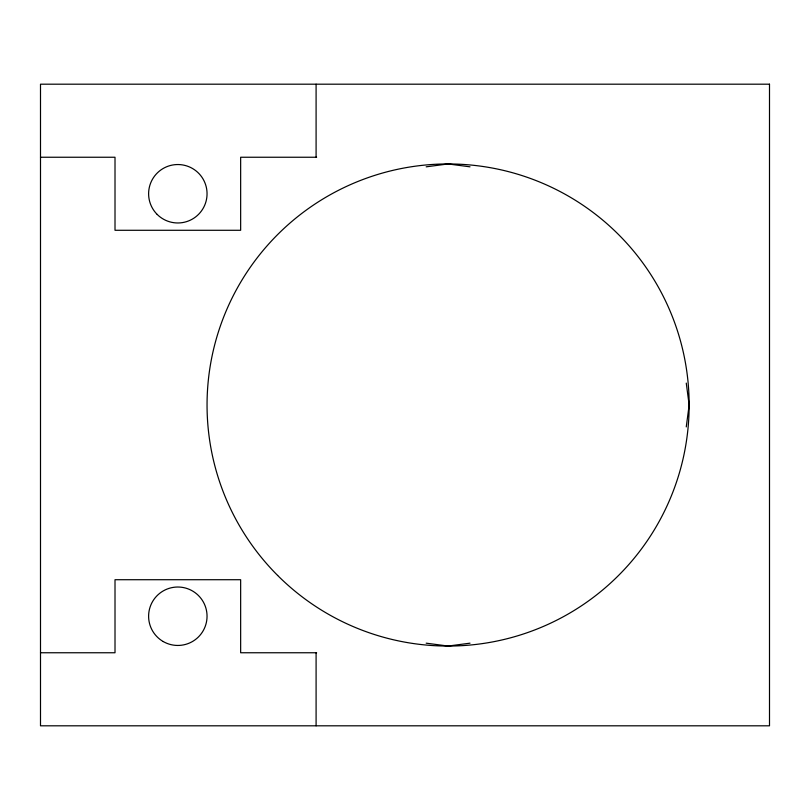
<?xml version="1.0" encoding="UTF-8"?>
<svg xmlns="http://www.w3.org/2000/svg" width="810" height="810" viewBox="0 0 810 810"><rect width="100%" height="100%" fill="white"/><g stroke="black" fill="none" stroke-linecap="round" stroke-linejoin="round"><path stroke-width="1.21" d="M686.262 426.91L689.148 405L686.262 383.089M426.181 166.83L448.102 163.944L470.013 166.83M470.013 643.17L448.102 646.056L426.181 643.17M40.5 157.241L115.01 157.241L115.01 230.283L240.651 230.283L240.651 157.241L316.619 157.241M40.5 652.759L115.01 652.759L115.01 579.717L240.651 579.717L240.651 652.759L316.619 652.759M316.092 84.189L316.092 157.241M316.092 652.759L316.092 725.811M769.5 84.189L40.5 84.189L40.5 725.811L769.5 725.811L769.5 84.189M157.17 214.417A29.221 29.221 0 0 0 206.054 201.326A29.221 29.221 0 0 0 170.262 165.534A29.221 29.221 0 0 0 157.17 214.417M163.215 641.54A29.221 29.221 0 0 0 207.046 616.238A29.221 29.221 0 0 0 163.215 590.935A29.221 29.221 0 0 0 163.215 641.54M277.648 575.454A241.056 241.056 0 0 0 680.937 467.39A241.056 241.056 0 0 0 385.712 172.165A241.056 241.056 0 0 0 277.648 575.454"/></g></svg>
